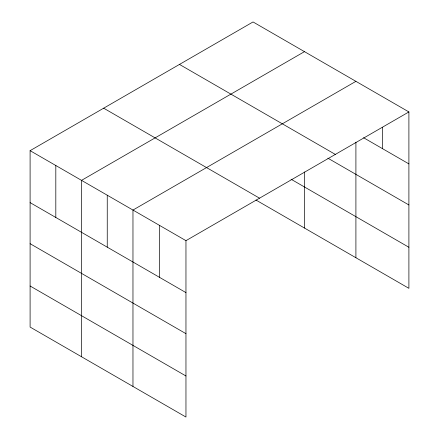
<?xml version="1.0" encoding="UTF-8"?>
<svg xmlns="http://www.w3.org/2000/svg" width="439" height="439" viewBox="0 0 439 439"><rect width="100%" height="100%" fill="white"/><g stroke="black" fill="none" stroke-linecap="round" stroke-linejoin="round"><path stroke-width="0.66" d="M355.908 142.198L355.908 257.737M255.964 200.036L408.901 288.335L408.901 111.934L253.04 21.95L30.099 150.665L30.099 327.066L185.96 417.05L185.96 240.654L30.099 150.665M304.474 51.643L81.533 180.363L81.533 356.759M355.908 81.341L132.968 210.056L132.968 386.457M185.96 240.654L408.901 111.934M363.563 137.72L408.901 163.895M179.469 64.423L335.33 154.413M327.856 158.166L408.901 204.958M291.03 179.216L408.901 247.272M103.67 108.192L259.531 198.176M30.099 202.626L185.96 292.61M30.099 243.689L185.96 333.673M30.099 285.998L185.96 375.987M382.407 127.403L382.407 148.596M304.474 171.967L304.474 228.044M159.461 225.355L159.461 277.311M107.248 195.207L107.248 247.168M55.813 165.514L55.813 217.47"/></g></svg>
